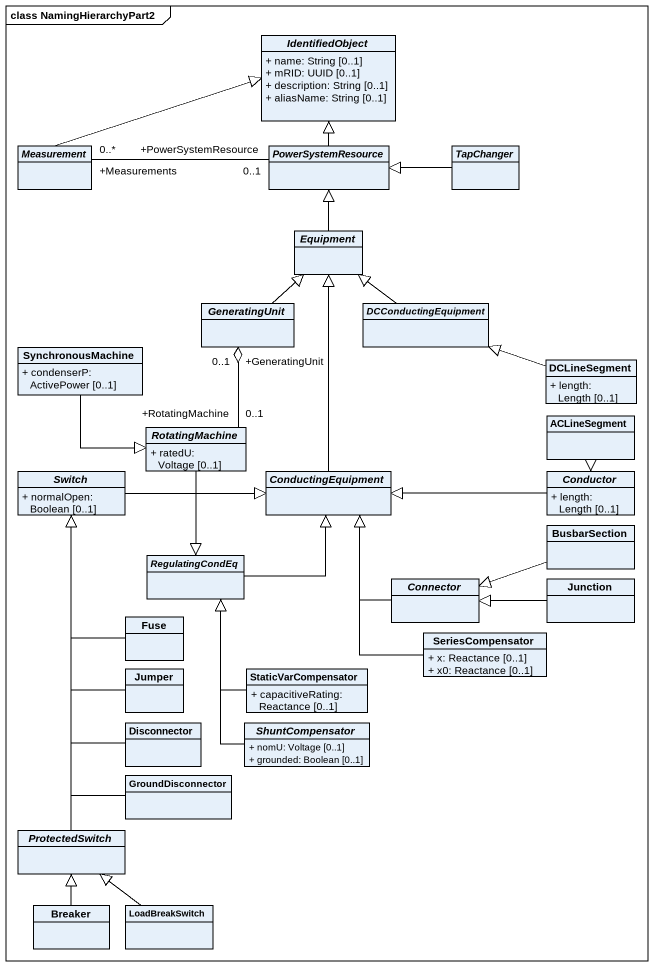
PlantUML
@startuml
mainframe class NamingHierarchyPart2
hide circle
hide empty members
skinparam classAttributeIconSize 0
abstract class IdentifiedObject {
  + name: String [0..1]
  + mRID: UUID [0..1]
  + description: String [0..1]
  + aliasName: String [0..1]
}
abstract class Measurement
abstract class PowerSystemResource
abstract class TapChanger
abstract class Equipment
abstract class GeneratingUnit
abstract class DCConductingEquipment
class SynchronousMachine {
  + condenserP: ActivePower [0..1]
}
class DCLineSegment {
  + length: Length [0..1]
}
abstract class RotatingMachine {
  + ratedU: Voltage [0..1]
}
class ACLineSegment
abstract class Switch {
  + normalOpen: Boolean [0..1]
}
abstract class ConductingEquipment
abstract class Conductor {
  + length: Length [0..1]
}
class BusbarSection
abstract class RegulatingCondEq
class Fuse
abstract class Connector
class Junction
class SeriesCompensator {
  + x: Reactance [0..1]
  + x0: Reactance [0..1]
}
class Jumper
class StaticVarCompensator {
  + capacitiveRating: Reactance [0..1]
}
class Disconnector
abstract class ShuntCompensator {
  + nomU: Voltage [0..1]
  + grounded: Boolean [0..1]
}
class GroundDisconnector
abstract class ProtectedSwitch
class Breaker
class LoadBreakSwitch
Measurement -right-|> IdentifiedObject
PowerSystemResource -up-|> IdentifiedObject
PowerSystemResource "+PowerSystemResource\n0..1" -left- "+Measurements\n0..*" Measurement
TapChanger -left-|> PowerSystemResource
Equipment -up-|> PowerSystemResource
GeneratingUnit -up-|> Equipment
GeneratingUnit "+GeneratingUnit\n0..1" o-- "+RotatingMachine\n0..1" RotatingMachine
DCConductingEquipment -up-|> Equipment
SynchronousMachine --|> RotatingMachine
DCLineSegment -left-|> DCConductingEquipment
RotatingMachine --|> RegulatingCondEq
ACLineSegment --|> Conductor
Switch -right-|> ConductingEquipment
ConductingEquipment -up-|> Equipment
Conductor -left-|> ConductingEquipment
BusbarSection -left-|> Connector
RegulatingCondEq -up-|> ConductingEquipment
Fuse -up-|> Switch
Connector -up-|> ConductingEquipment
Junction -left-|> Connector
SeriesCompensator -up-|> ConductingEquipment
Jumper -up-|> Switch
StaticVarCompensator -up-|> RegulatingCondEq
Disconnector -up-|> Switch
ShuntCompensator -up-|> RegulatingCondEq
GroundDisconnector -up-|> Switch
ProtectedSwitch -up-|> Switch
Breaker -up-|> ProtectedSwitch
LoadBreakSwitch -up-|> ProtectedSwitch
@enduml
